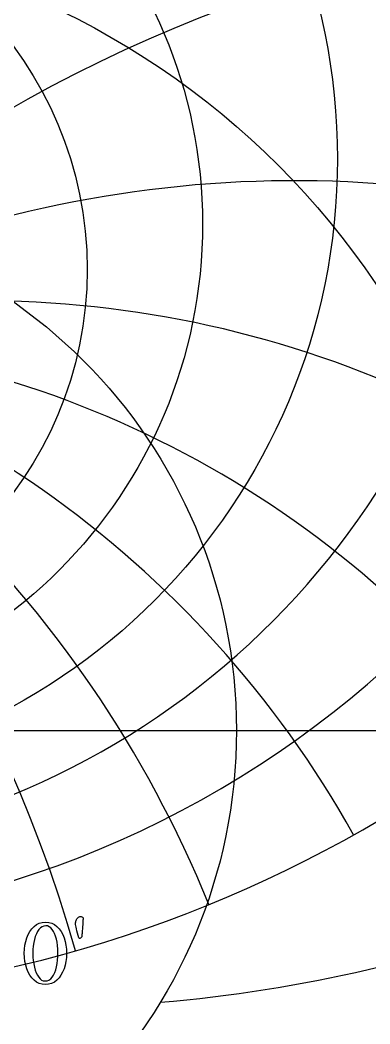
# Model space of a CAD drawing. Header units: millimetres. Extents: x -32.4 to 32.4, y -32.4 to 33.4.
# Drawn here: x 8.01 to 17.16, y -7.67 to 18.57 of the extents above; entities that cross this region are included whole.
import ezdxf

# ---------------------------------------------------------------- set-up
doc = ezdxf.new("R2010")
doc.units = ezdxf.units.MM
for name, color, linetype in [('ENGRAVE', 7, 'Continuous'), ('ENGRAVE_FINE', 8, 'Continuous'), ('TEXT', 5, 'Continuous')]:
    doc.layers.add(name, color=color, linetype=linetype)

msp = doc.modelspace()

# ---------------------------------------------------------------- linework, layer by layer
at = {"layer": 'ENGRAVE'}
msp.add_lwpolyline([(-31.9, 0), (31.9, 0)], dxfattribs=at)
for centre, radius in [((0, 0), 31.9), ((0, 14.9413), 16.3099), ((0, 13.2367), 12.781), ((0, 12.0499), 9.7631), ((0, 0), 20.8814), ((0, 0), 13.6687)]:
    msp.add_circle(centre, radius, dxfattribs=at)
for centre, radius, start, end in [((0, 17.4239), 20.6379, 156.38511, 23.61489), ((0, 21.1735), 26.2831, 186.26753, 353.73247), ((0, 27.2132), 34.3015, 208.80523, 331.19477), ((0, -16.0229), 26.3204, 37.5, 142.5), ((0, -16.0229), 26.3204, 37.5, 142.5), ((8.4015, 31.355), 38.5973, 274.86999, 307.48796)]:
    msp.add_arc(centre, radius, start, end, dxfattribs=at)
at = {"layer": 'ENGRAVE_FINE'}
for centre, radius, start, end in [((45.5883, -16.0229), 52.6409, 124.11434, 169.60575), ((45.5883, -16.0229), 52.6409, 124.11434, 169.60575), ((-26.3204, -16.0229), 37.2227, 16.00739, 86.28084), ((-26.3204, -16.0229), 37.2227, 16.00739, 86.28084), ((26.3204, -16.0229), 37.2227, 93.71916, 163.99261), ((26.3204, -16.0229), 37.2227, 93.71916, 163.99261), ((-15.1961, -16.0229), 30.3922, 22.17703, 119.09303), ((-15.1961, -16.0229), 30.3922, 22.17703, 119.09303), ((15.1961, -16.0229), 30.3922, 60.90697, 157.82297), ((15.1961, -16.0229), 30.3922, 60.90697, 157.82297), ((-7.0525, -16.0229), 27.2489, 29.19913, 132.2722), ((-7.0525, -16.0229), 27.2489, 29.19913, 132.2722), ((7.0525, -16.0229), 27.2489, 47.7278, 150.80087), ((7.0525, -16.0229), 27.2489, 47.7278, 150.80087), ((0, 55.2682), 66.2544, 241.345817, 298.654183)]:
    msp.add_arc(centre, radius, start, end, dxfattribs=at)
at = {"layer": 'TEXT'}
for points in [[(9.5894, -4.8635), (9.608, -4.8656), (9.625, -4.872), (9.6404, -4.8825), (9.6541, -4.8972), (9.654, -4.9124), (9.6535, -4.9319), (9.6527, -4.9557), (9.6515, -4.984), (9.6501, -5.0153), (9.6483, -5.0484), (9.6462, -5.0833), (9.6438, -5.12), (9.6411, -5.1574), (9.6383, -5.1945), (9.6353, -5.2312), (9.6321, -5.2676), (9.629, -5.3024), (9.626, -5.3343), (9.6231, -5.3633), (9.6205, -5.3894), (9.6124, -5.403), (9.601, -5.4153), (9.5865, -5.4263), (9.5687, -5.436), (9.5614, -5.435), (9.5551, -5.4321), (9.5497, -5.4273), (9.5453, -5.4205), (9.5257, -5.3545), (9.5084, -5.2939), (9.4934, -5.2386), (9.4806, -5.1886), (9.4704, -5.144), (9.4631, -5.1048), (9.4587, -5.0709), (9.4573, -5.0423), (9.4583, -5.0238), (9.4615, -5.0047), (9.4667, -4.985), (9.4741, -4.9646), (9.4833, -4.9446), (9.4942, -4.926), (9.5066, -4.909), (9.5207, -4.8933), (9.5362, -4.8803), (9.5528, -4.871), (9.5705, -4.8654), (9.5894, -4.8635)], [(8.6698, -5.0112), (8.7557, -5.0182), (8.8346, -5.039), (8.9066, -5.0738), (8.9716, -5.1226), (9.0294, -5.1829), (9.0797, -5.2524), (9.1226, -5.3312), (9.1581, -5.4192), (9.1859, -5.514), (9.2057, -5.6131), (9.2176, -5.7167), (9.2215, -5.8246), (9.2175, -5.9325), (9.2054, -6.036), (9.1851, -6.1352), (9.1568, -6.2299), (9.1208, -6.318), (9.0775, -6.397), (9.0269, -6.467), (8.969, -6.5278), (8.9042, -6.5771), (8.8327, -6.6123), (8.7546, -6.6335), (8.6698, -6.6405), (8.5872, -6.6335), (8.5105, -6.6123), (8.4396, -6.5771), (8.3745, -6.5278), (8.316, -6.467), (8.2647, -6.397), (8.2208, -6.318), (8.1841, -6.2299), (8.1552, -6.1352), (8.1346, -6.036), (8.1222, -5.9325), (8.1181, -5.8246), (8.1221, -5.7167), (8.1343, -5.6131), (8.1545, -5.514), (8.1828, -5.4192), (8.2189, -5.3312), (8.2625, -5.2524), (8.3135, -5.1829), (8.3719, -5.1226), (8.4372, -5.0738), (8.5086, -5.039), (8.5861, -5.0182), (8.6698, -5.0112)], [(8.6828, -5.1044), (8.6315, -5.1105), (8.584, -5.1287), (8.5402, -5.1591), (8.5001, -5.2016), (8.4641, -5.2543), (8.4325, -5.3152), (8.4052, -5.3844), (8.3823, -5.4619), (8.3642, -5.5458), (8.3512, -5.6342), (8.3434, -5.7271), (8.3408, -5.8246), (8.3434, -5.921), (8.3512, -6.0133), (8.3642, -6.1016), (8.3823, -6.1859), (8.4049, -6.264), (8.4312, -6.3339), (8.4612, -6.3955), (8.495, -6.4488), (8.532, -6.4919), (8.5717, -6.5226), (8.6142, -6.5411), (8.6594, -6.5473), (8.714, -6.5409), (8.7637, -6.522), (8.8086, -6.4904), (8.8485, -6.4462), (8.8838, -6.3915), (8.9143, -6.3284), (8.9401, -6.2568), (8.9612, -6.1768), (8.9777, -6.0909), (8.9894, -6.0013), (8.9964, -5.9083), (8.9988, -5.8116), (8.9963, -5.7144), (8.9887, -5.6222), (8.9762, -5.535), (8.9586, -5.4528), (8.9366, -5.3772), (8.9107, -5.3097), (8.8809, -5.2503), (8.8472, -5.199), (8.8103, -5.1576), (8.7705, -5.1281), (8.728, -5.1104), (8.6828, -5.1044)]]:
    msp.add_lwpolyline(points, close=True, dxfattribs=at)

doc.saveas('drawing.dxf')
